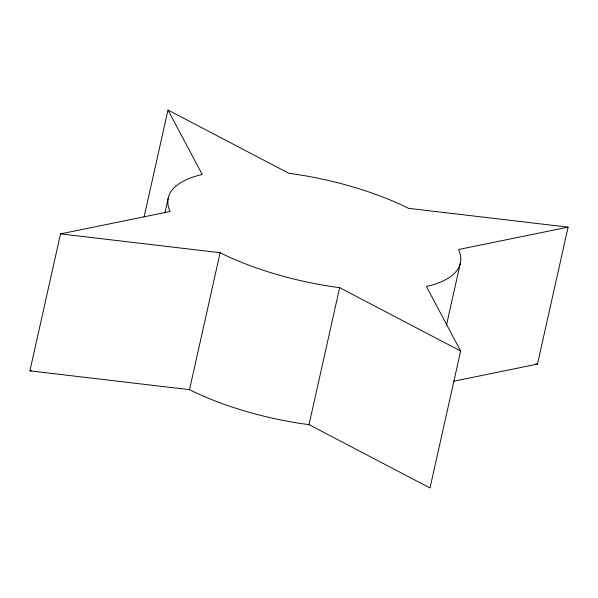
<?xml version="1.0" encoding="UTF-8"?>
<svg xmlns="http://www.w3.org/2000/svg" width="598" height="598" viewBox="0 0 598 598"><rect width="100%" height="100%" fill="white"/><g stroke="black" fill="none" stroke-linecap="round" stroke-linejoin="round"><path stroke-width="0.9" d="M453.463 381.27L537.482 364.107L568.1 227.135L458.509 249.523L459.541 252.012A149.642 51.914 12.6 0 1 430.463 285.53L426.404 286.524L460.632 351.011L430.014 487.975L309.031 424.647L302.723 423.795A149.642 51.914 12.6 0 1 194.455 392.101L189.514 389.664L29.9 370.865L60.518 233.893L170.109 211.505L169.077 209.023A149.642 51.914 12.6 0 1 198.155 175.506L202.214 174.504L167.986 110.025L144.058 217.059M164.906 212.963L168.15 198.446M189.514 389.664L220.131 252.7L60.518 233.893M309.031 424.647L339.642 287.683L333.34 286.823A149.642 51.914 12.6 0 1 225.072 255.137L220.131 252.7M446.474 325.17L460.467 262.582M29.9 370.865L31.724 370.491M568.1 227.135L408.486 208.336L403.545 205.899A149.642 51.914 12.6 0 0 295.277 174.205L288.969 173.353L167.986 110.025M535.636 363.883L537.482 364.107M339.642 287.683L460.632 351.011"/></g></svg>
